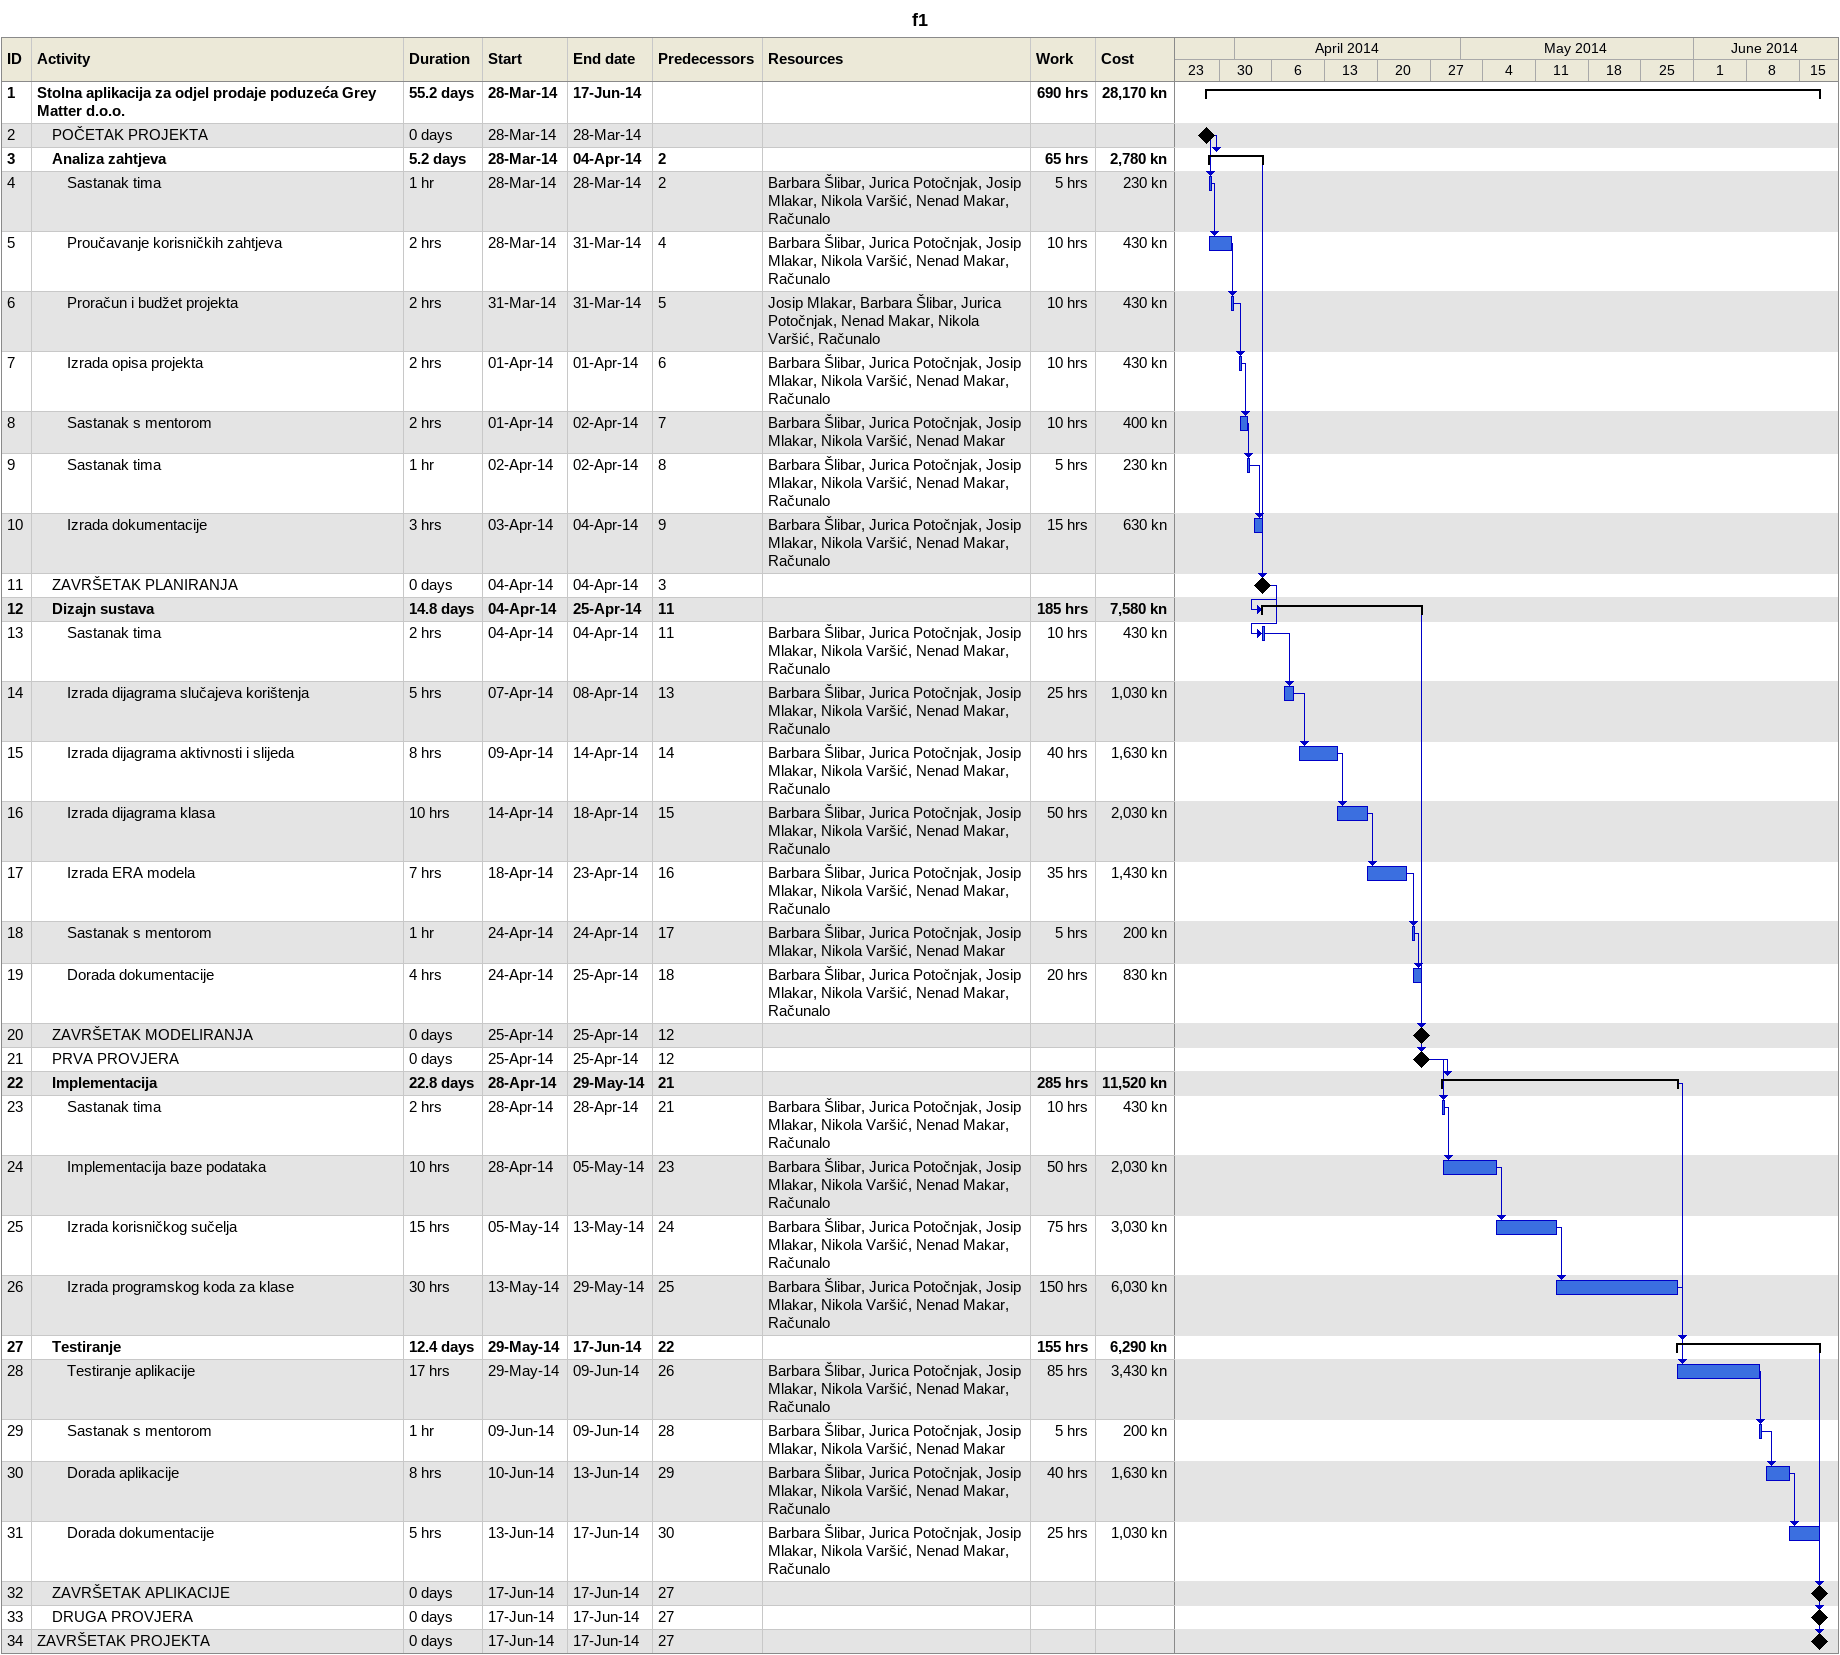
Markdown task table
f1

| ID | Level | Task | Duration | Start | Finish | Predecessors | Resources | Work (h) | Cost (kn) |
|---|---|---|---|---|---|---|---|---|---|
| 1 | 1 | **Stolna aplikacija za odjel prodaje poduzeća Grey Matter d.o.o.** | 55.2d | 2014-03-28 | 2014-06-17 |  |  | 690 | 28170 |
| 2 | 2 | POČETAK PROJEKTA | 0d | 2014-03-28 | 2014-03-28 |  |  |  |  |
| 3 | 2 | **Analiza zahtjeva** | 5.2d | 2014-03-28 | 2014-04-04 | 2 |  | 65 | 2780 |
| 4 | 3 | Sastanak tima | 1h | 2014-03-28 | 2014-03-28 | 2 | Barbara Šlibar, Jurica Potočnjak, Josip Mlakar, Nikola Varšić, Nenad Makar, Računalo | 5 | 230 |
| 5 | 3 | Proučavanje korisničkih zahtjeva | 2h | 2014-03-28 | 2014-03-31 | 4 | Barbara Šlibar, Jurica Potočnjak, Josip Mlakar, Nikola Varšić, Nenad Makar, Računalo | 10 | 430 |
| 6 | 3 | Proračun i budžet projekta | 2h | 2014-03-31 | 2014-03-31 | 5 | Josip Mlakar, Barbara Šlibar, Jurica Potočnjak, Nenad Makar, Nikola Varšić, Računalo | 10 | 430 |
| 7 | 3 | Izrada opisa projekta | 2h | 2014-04-01 | 2014-04-01 | 6 | Barbara Šlibar, Jurica Potočnjak, Josip Mlakar, Nikola Varšić, Nenad Makar, Računalo | 10 | 430 |
| 8 | 3 | Sastanak s mentorom | 2h | 2014-04-01 | 2014-04-02 | 7 | Barbara Šlibar, Jurica Potočnjak, Josip Mlakar, Nikola Varšić, Nenad Makar | 10 | 400 |
| 9 | 3 | Sastanak tima | 1h | 2014-04-02 | 2014-04-02 | 8 | Barbara Šlibar, Jurica Potočnjak, Josip Mlakar, Nikola Varšić, Nenad Makar, Računalo | 5 | 230 |
| 10 | 3 | Izrada dokumentacije | 3h | 2014-04-03 | 2014-04-04 | 9 | Barbara Šlibar, Jurica Potočnjak, Josip Mlakar, Nikola Varšić, Nenad Makar, Računalo | 15 | 630 |
| 11 | 2 | ZAVRŠETAK PLANIRANJA | 0d | 2014-04-04 | 2014-04-04 | 3 |  |  |  |
| 12 | 2 | **Dizajn sustava** | 14.8d | 2014-04-04 | 2014-04-25 | 11 |  | 185 | 7580 |
| 13 | 3 | Sastanak tima | 2h | 2014-04-04 | 2014-04-04 | 11 | Barbara Šlibar, Jurica Potočnjak, Josip Mlakar, Nikola Varšić, Nenad Makar, Računalo | 10 | 430 |
| 14 | 3 | Izrada dijagrama slučajeva korištenja | 5h | 2014-04-07 | 2014-04-08 | 13 | Barbara Šlibar, Jurica Potočnjak, Josip Mlakar, Nikola Varšić, Nenad Makar, Računalo | 25 | 1030 |
| 15 | 3 | Izrada dijagrama aktivnosti i slijeda | 8h | 2014-04-09 | 2014-04-14 | 14 | Barbara Šlibar, Jurica Potočnjak, Josip Mlakar, Nikola Varšić, Nenad Makar, Računalo | 40 | 1630 |
| 16 | 3 | Izrada dijagrama klasa | 10h | 2014-04-14 | 2014-04-18 | 15 | Barbara Šlibar, Jurica Potočnjak, Josip Mlakar, Nikola Varšić, Nenad Makar, Računalo | 50 | 2030 |
| 17 | 3 | Izrada ERA modela | 7h | 2014-04-18 | 2014-04-23 | 16 | Barbara Šlibar, Jurica Potočnjak, Josip Mlakar, Nikola Varšić, Nenad Makar, Računalo | 35 | 1430 |
| 18 | 3 | Sastanak s mentorom | 1h | 2014-04-24 | 2014-04-24 | 17 | Barbara Šlibar, Jurica Potočnjak, Josip Mlakar, Nikola Varšić, Nenad Makar | 5 | 200 |
| 19 | 3 | Dorada dokumentacije | 4h | 2014-04-24 | 2014-04-25 | 18 | Barbara Šlibar, Jurica Potočnjak, Josip Mlakar, Nikola Varšić, Nenad Makar, Računalo | 20 | 830 |
| 20 | 2 | ZAVRŠETAK MODELIRANJA | 0d | 2014-04-25 | 2014-04-25 | 12 |  |  |  |
| 21 | 2 | PRVA PROVJERA | 0d | 2014-04-25 | 2014-04-25 | 12 |  |  |  |
| 22 | 2 | **Implementacija** | 22.8d | 2014-04-28 | 2014-05-29 | 21 |  | 285 | 11520 |
| 23 | 3 | Sastanak tima | 2h | 2014-04-28 | 2014-04-28 | 21 | Barbara Šlibar, Jurica Potočnjak, Josip Mlakar, Nikola Varšić, Nenad Makar, Računalo | 10 | 430 |
| 24 | 3 | Implementacija baze podataka | 10h | 2014-04-28 | 2014-05-05 | 23 | Barbara Šlibar, Jurica Potočnjak, Josip Mlakar, Nikola Varšić, Nenad Makar, Računalo | 50 | 2030 |
| 25 | 3 | Izrada korisničkog sučelja | 15h | 2014-05-05 | 2014-05-13 | 24 | Barbara Šlibar, Jurica Potočnjak, Josip Mlakar, Nikola Varšić, Nenad Makar, Računalo | 75 | 3030 |
| 26 | 3 | Izrada programskog koda za klase | 30h | 2014-05-13 | 2014-05-29 | 25 | Barbara Šlibar, Jurica Potočnjak, Josip Mlakar, Nikola Varšić, Nenad Makar, Računalo | 150 | 6030 |
| 27 | 2 | **Testiranje** | 12.4d | 2014-05-29 | 2014-06-17 | 22 |  | 155 | 6290 |
| 28 | 3 | Testiranje aplikacije | 17h | 2014-05-29 | 2014-06-09 | 26 | Barbara Šlibar, Jurica Potočnjak, Josip Mlakar, Nikola Varšić, Nenad Makar, Računalo | 85 | 3430 |
| 29 | 3 | Sastanak s mentorom | 1h | 2014-06-09 | 2014-06-09 | 28 | Barbara Šlibar, Jurica Potočnjak, Josip Mlakar, Nikola Varšić, Nenad Makar | 5 | 200 |
| 30 | 3 | Dorada aplikacije | 8h | 2014-06-10 | 2014-06-13 | 29 | Barbara Šlibar, Jurica Potočnjak, Josip Mlakar, Nikola Varšić, Nenad Makar, Računalo | 40 | 1630 |
| 31 | 3 | Dorada dokumentacije | 5h | 2014-06-13 | 2014-06-17 | 30 | Barbara Šlibar, Jurica Potočnjak, Josip Mlakar, Nikola Varšić, Nenad Makar, Računalo | 25 | 1030 |
| 32 | 2 | ZAVRŠETAK APLIKACIJE | 0d | 2014-06-17 | 2014-06-17 | 27 |  |  |  |
| 33 | 2 | DRUGA PROVJERA | 0d | 2014-06-17 | 2014-06-17 | 27 |  |  |  |
| 34 | 1 | ZAVRŠETAK PROJEKTA | 0d | 2014-06-17 | 2014-06-17 | 27 |  |  |  |
